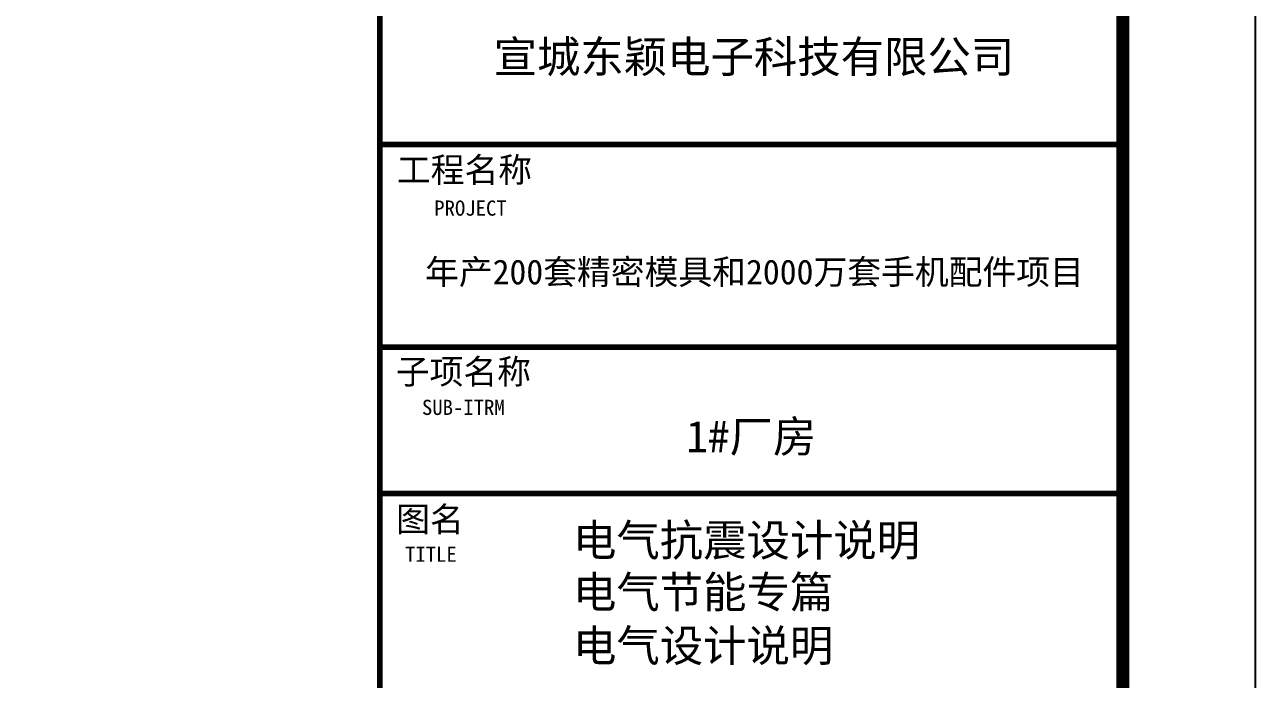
# Model space of a CAD drawing. Extents: x 4929870 to 5205508, y 4505833 to 4862647.
# Drawn here: x 5059895 to 5078470, y 4539531 to 4549414 of the extents above; entities that cross this region are included whole.
import ezdxf
from ezdxf.enums import TextEntityAlignment as Align

# ---------------------------------------------------------------- set-up
doc = ezdxf.new("R2010")
doc.units = 0
doc.header["$LTSCALE"] = 1000
doc.header["$MEASUREMENT"] = 0
for name, color, linetype in [('46', 7, 'CONTINUOUS'), ('PUB_TEXT', 7, 'CONTINUOUS'), ('PUB_TITLE', 4, 'CONTINUOUS')]:
    doc.layers.add(name, color=color, linetype=linetype)
doc.styles.add('TQ', font='')
doc.styles.get('TQ').set_extended_font_data('SimSun')

msp = doc.modelspace()

# ---------------------------------------------------------------- linework, layer by layer
at = {"layer": 'PUB_TITLE'}
msp.add_lwpolyline([(4929870.1, 4505832.5), (5078470.1, 4505832.5), (5078470.1, 4589832.5), (4929870.1, 4589832.5)], close=True, dxfattribs=at)
at = {"layer": 'PUB_TITLE', "const_width": 200}
msp.add_lwpolyline([(4934870.1, 4507832.5), (5076470.1, 4507832.5), (5076470.1, 4587832.5), (4934870.1, 4587832.5)], close=True, dxfattribs=at)
at = {"layer": 'PUB_TITLE', "lineweight": 40, "const_width": 85}
for points in [[(5065259.9, 4587831.6), (5065255, 4507832.1)], [(5065259.9, 4587831.6), (5065255, 4507832.1)], [(5065257.4, 4547605.7), (5076477.4, 4547605.1)], [(5065257.3, 4544545.8), (5076477.2, 4544545.1)], [(5065257.1, 4542335.8), (5076477.1, 4542335.1)]]:
    msp.add_lwpolyline(points, dxfattribs=at)

# ---------------------------------------------------------------- texts
at = {"layer": '46', "linetype": 'Continuous', "style": 'TQ'}
for s, height, p in [('宣城东颖电子科技有限公司', 479.997, (5070901.6, 4548689.7, 0)), ('1#厂房', 480, (5070862.4, 4542957.1, 0))]:
    msp.add_text(s, height=height, rotation=359.99644, dxfattribs=at).set_placement(p, align=Align.CENTER)
for s, p in [('电气抗震设计说明', (5068171.6, 4541391.8)), ('电气节能专篇', (5068171.6, 4540608.8)), ('电气设计说明', (5068171.6, 4539800.4))]:
    msp.add_text(s, height=480, rotation=359.99644, dxfattribs=at).set_placement(p)
at = {"layer": 'PUB_TEXT', "style": 'TQ'}
msp.add_text('年产200套精密模具和2000万套手机配件项目', height=373.998, rotation=359.99644, dxfattribs=at).set_placement((5070909.6, 4545494.3, 0), align=Align.CENTER)
at = {"layer": 'PUB_TEXT', "attachment_point": 1, "rotation": 359.99644, "style": 'TQ'}
for s, insert, char_height, width in [('工程名称', (5065513.4, 4547409.5), 374, 2223.587), ('PROJECT', (5066077.4, 4546759.6), 229.5, 4799.073), ('子项名称', (5065496.9, 4544363.4), 374, 2223.587), ('SUB-ITRM', (5065892, 4543751.6), 229.5, 4799.073), ('图名', (5065502.8, 4542134), 374, 2223.587), ('TITLE', (5065636.3, 4541535), 229.5, 4799.073)]:
    msp.add_mtext(s, dxfattribs=dict(at, insert=insert, char_height=char_height, width=width))

doc.saveas('drawing.dxf')
